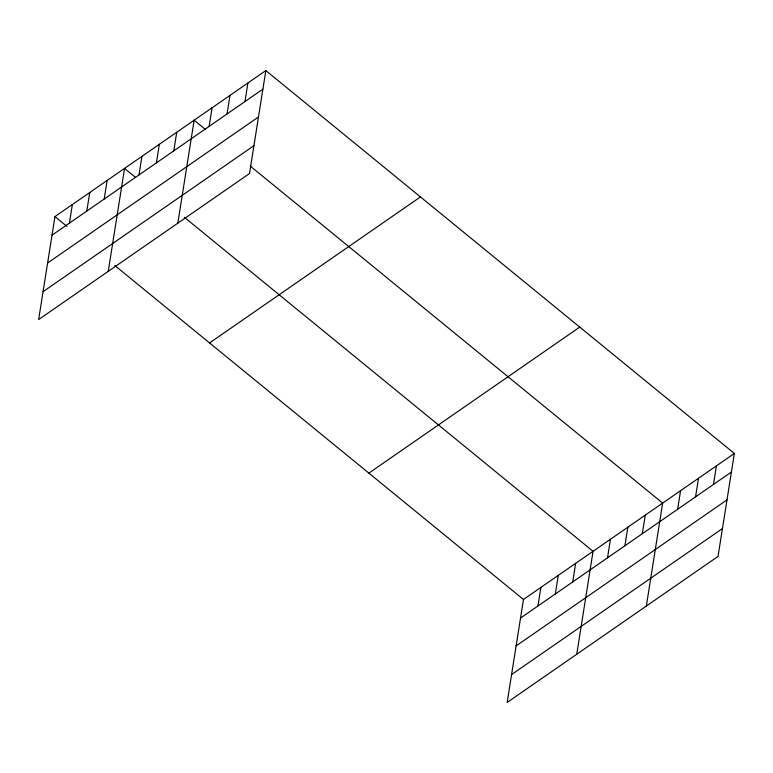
<?xml version="1.0" encoding="UTF-8"?>
<svg xmlns="http://www.w3.org/2000/svg" width="773" height="773" viewBox="0 0 773 773"><rect width="100%" height="100%" fill="white"/><g stroke="black" fill="none" stroke-linecap="round" stroke-linejoin="round"><path stroke-width="1.16" d="M265.835 70.565L54.96 216.595L38.65 319.549L249.524 173.519L265.835 70.565L734.35 453.451L718.04 556.405L507.165 702.435L523.476 599.481L734.35 453.451M69.406 223.126L72.353 204.545M86.808 211.087L89.755 192.496M104.21 199.038L107.147 180.457M108.239 271.362L124.55 168.408L135.594 177.432M139.005 174.94L141.942 156.359M156.397 162.89L159.344 144.309M173.799 150.851L176.737 132.27M177.829 223.175L194.139 120.221L205.183 129.246M209.116 126.386L212.063 107.805M227.04 113.979L229.987 95.398M244.964 101.563L247.911 82.982M537.931 606.013L540.868 587.432M555.323 593.964L558.27 575.383M572.725 581.914L575.663 563.333M576.755 654.238L593.065 551.294L184.361 217.29M607.52 557.826L610.457 539.245M624.913 545.777L627.86 527.196M642.315 533.728L645.252 515.147M646.344 606.051L662.654 503.097L250.278 166.098M677.631 509.272L680.578 490.691M695.555 496.855L698.502 478.274M713.479 484.449L716.426 465.868M52.013 235.176L262.888 89.156M47.607 263.023L258.482 116.994M43.056 291.701L253.94 145.682M209.57 342.941L420.444 196.922M368.866 473.124L579.74 327.105M520.529 618.062L731.403 472.032M516.122 645.899L726.997 499.88M511.571 674.587L722.455 528.568M54.96 216.595L66.922 226.373M114.771 265.477L523.476 599.481"/></g></svg>
